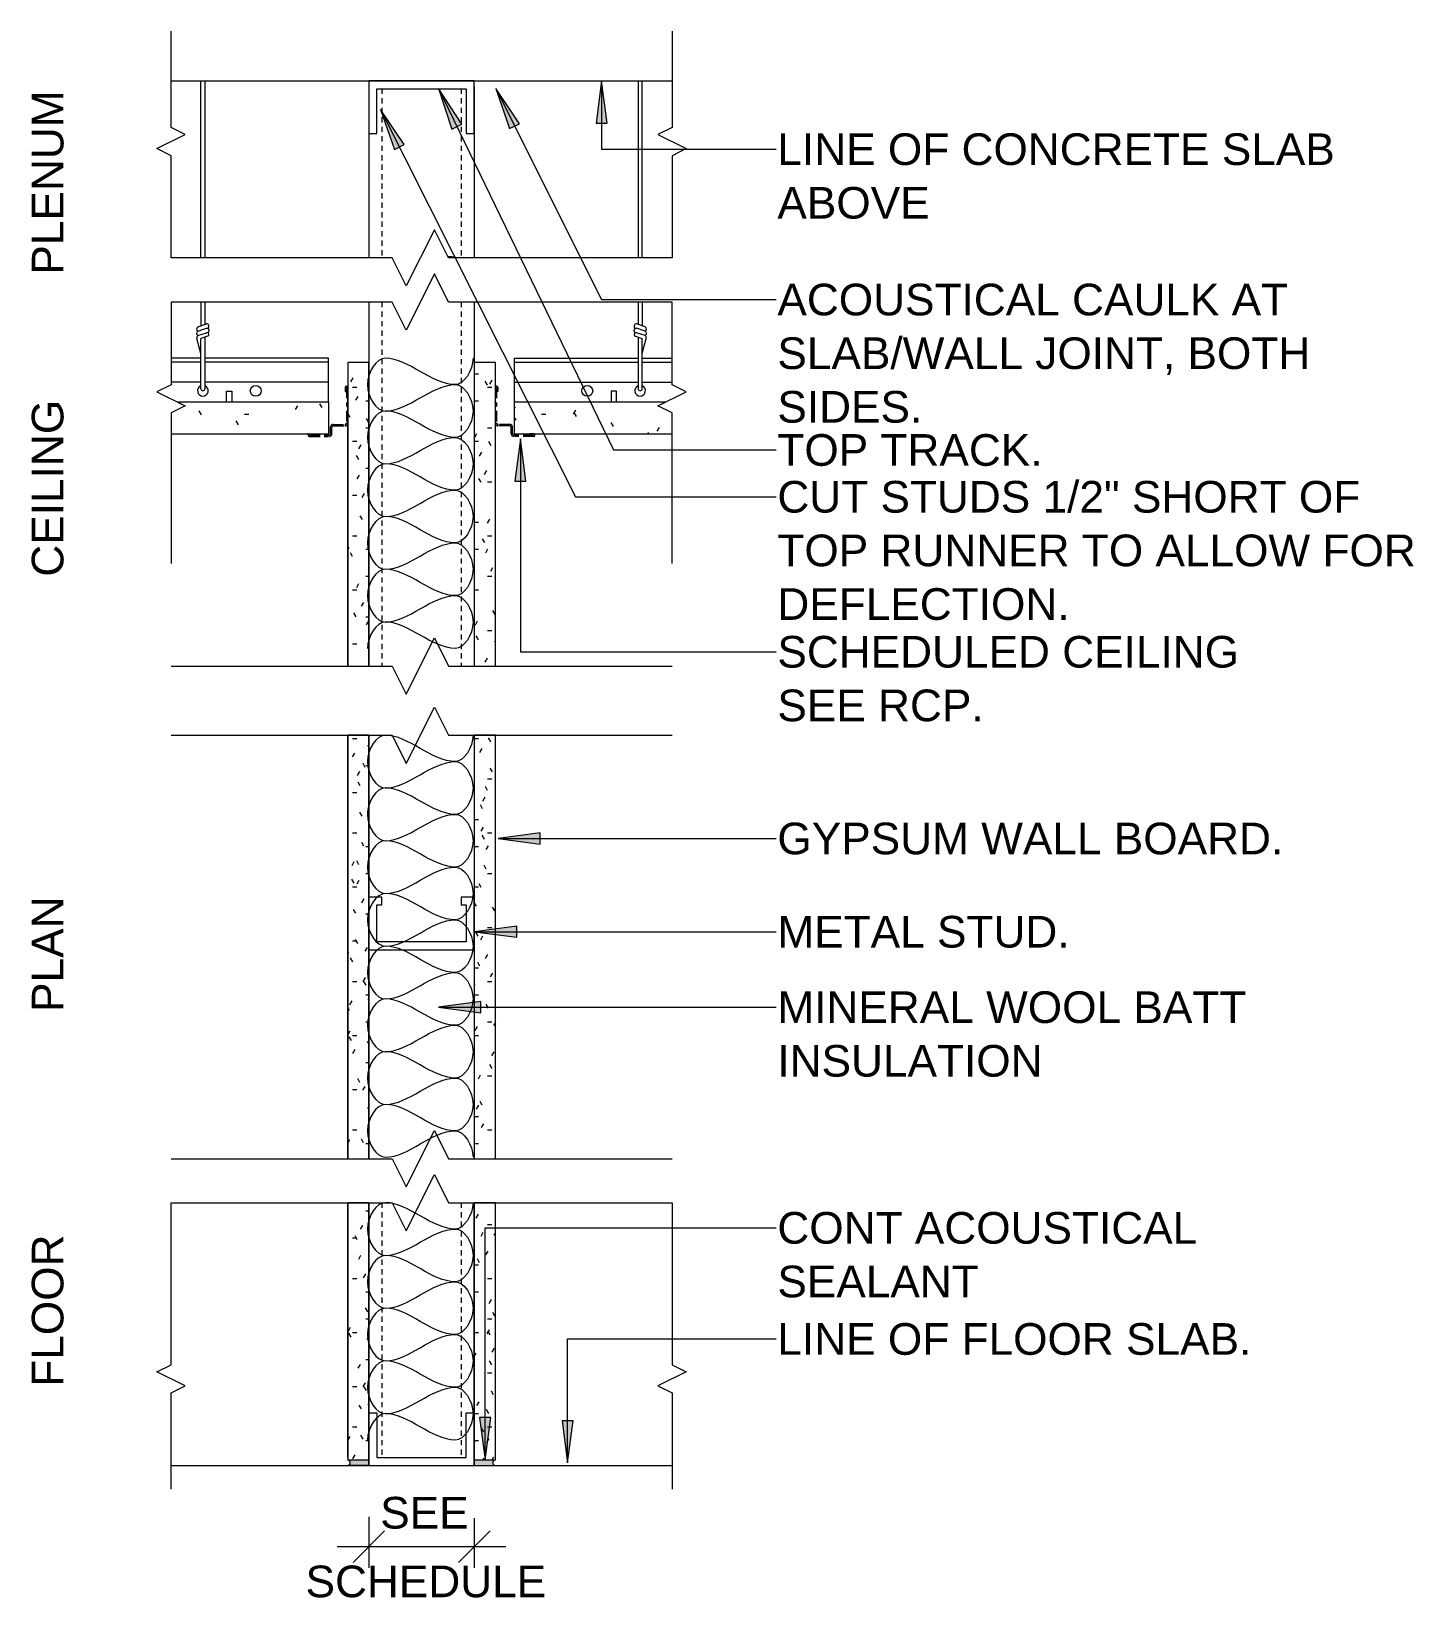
# Model space of a CAD drawing. Header units: inches. Extents: x 21 to 163, y 122 to 301.
# Drawn here: x 124.23 to 157, y 263.8 to 300.92 of the extents above; entities that cross this region are included whole.
import ezdxf

# ---------------------------------------------------------------- set-up
doc = ezdxf.new("R2010")
doc.units = ezdxf.units.IN
doc.header["$MEASUREMENT"] = 0
doc.linetypes.add('Center 1_4_', pattern=[0.53125, 0.25, -0.09375, 0.09375, -0.09375])
doc.linetypes.add('Hidden 1_8_', pattern=[0.1875, 0.125, -0.0625])
for name, color, linetype, lineweight in [('A-DETL', 90, 'Continuous', 9), ('A-DETL-GENF', 92, 'Continuous', 9), ('A-DETL-HDLN', 90, 'Hidden 1_8_', 9), ('A-DETL-THIN', 151, 'Continuous', 9), ('G-ANNO-TEXT', 231, 'Continuous', 9)]:
    doc.layers.add(name, color=color, linetype=linetype, lineweight=lineweight)
doc.styles.add('Swis721 Lt BT', font='swissl.ttf', dxfattribs={"height": 0.75})
pattern_1 = [(0, (0, 0), (1.28, 0.32), [0.106, -0.854, 0.106, -0.854, -5.12]), (0, (0, 0), (1.28, 0.32), [-1.92, 0.106, -1.814, 0.106, -0.854, -2.24]), (0, (0, 0), (1.28, 0.32), [-4.8, 0.106, -0.534, 0.106, -1.494]), (120, (0.48, 0.16), (-0.91712813, 0.94851252), [0.106, -0.854, 0.106, -0.854, -5.12]), (120, (0.48, 0.16), (-0.91712813, 0.94851252), [-1.92, 0.106, -1.814, 0.106, -0.854, -2.24]), (120, (0.48, 0.16), (-0.91712813, 0.94851252), [-4.8, 0.106, -0.534, 0.106, -1.494]), (240, (0.64, 0.8), (-0.36287187, -1.26851252), [0.106, -0.854, 0.106, -0.854, -5.12]), (240, (0.64, 0.8), (-0.36287187, -1.26851252), [-1.92, 0.106, -1.814, 0.106, -0.854, -2.24]), (240, (0.64, 0.8), (-0.36287187, -1.26851252), [-4.8, 0.106, -0.534, 0.106, -1.494])]
pattern_2 = [(0, (0, 0), (2.56, 0.64), [0.106, -1.814, 0.106, -1.814, -10.24]), (0, (0, 0), (2.56, 0.64), [-3.84, 0.106, -3.734, 0.106, -1.814, -4.48]), (0, (0, 0), (2.56, 0.64), [-9.6, 0.106, -1.174, 0.106, -3.094]), (120, (0.96, 0.32), (-1.8342563, 1.897025), [0.106, -1.814, 0.106, -1.814, -10.24]), (120, (0.96, 0.32), (-1.8342563, 1.897025), [-3.84, 0.106, -3.734, 0.106, -1.814, -4.48]), (120, (0.96, 0.32), (-1.8342563, 1.897025), [-9.6, 0.106, -1.174, 0.106, -3.094]), (240, (1.28, 1.6), (-0.7257437, -2.537025), [0.106, -1.814, 0.106, -1.814, -10.24]), (240, (1.28, 1.6), (-0.7257437, -2.537025), [-3.84, 0.106, -3.734, 0.106, -1.814, -4.48]), (240, (1.28, 1.6), (-0.7257437, -2.537025), [-9.6, 0.106, -1.174, 0.106, -3.094])]

msp = doc.modelspace()

# ---------------------------------------------------------------- hatches: boundary and pattern name
at = {"layer": 'A-DETL-GENF'}
h = msp.add_hatch(dxfattribs=at)
h.set_pattern_fill('FP_1', style=0, pattern_type=2)
h.set_pattern_definition(pattern_1)
h.paths.add_polyline_path([(134.73, 285.875), (135.23, 285.875), (135.23, 293.067), (134.73, 293.067)], flags=0)
h.paths.add_polyline_path([(132.23, 285.875), (132.23, 293.067), (131.73, 293.067), (131.73, 285.875)], flags=0)
h = msp.add_hatch(dxfattribs=at)
h.set_pattern_fill('FP_2', style=0, pattern_type=2)
h.set_pattern_definition(pattern_2)
h.paths.add_polyline_path([(127.875, 291.379), (131.281, 291.379), (131.281, 292.129), (127.698, 292.129), (127.875, 292.041), (127.542, 291.874), (127.542, 291.379)], flags=0)
h = msp.add_hatch(dxfattribs=at)
h.set_pattern_fill('FP_2', style=0, pattern_type=2)
h.set_pattern_definition(pattern_2)
h.paths.add_polyline_path([(139.418, 291.379), (139.418, 291.874), (139.085, 292.041), (139.261, 292.129), (135.679, 292.129), (135.679, 291.379)], flags=0)
h = msp.add_hatch(dxfattribs=at)
h.set_pattern_fill('FP_1', style=0, pattern_type=2)
h.set_pattern_definition(pattern_1)
h.paths.add_polyline_path([(132.23, 274.198), (132.23, 284.235), (131.73, 284.235), (131.73, 274.198)], flags=0)
h = msp.add_hatch(dxfattribs=at)
h.set_pattern_fill('FP_1', style=0, pattern_type=2)
h.set_pattern_definition(pattern_1)
h.paths.add_polyline_path([(135.23, 274.198), (135.23, 284.235), (134.73, 284.235), (134.73, 274.198)], flags=0)
h = msp.add_hatch(dxfattribs=at)
h.set_pattern_fill('FP_1', style=0, pattern_type=2)
h.set_pattern_definition(pattern_1)
h.paths.add_polyline_path([(131.774, 267.052), (132.23, 267.052), (132.23, 273.157), (131.73, 273.157), (131.73, 267.052), (131.761, 267.052)], flags=0)
h = msp.add_hatch(dxfattribs=at)
h.set_pattern_fill('FP_1', style=0, pattern_type=2)
h.set_pattern_definition(pattern_1)
h.paths.add_polyline_path([(135.23, 267.056), (135.23, 273.157), (134.73, 273.157), (134.73, 267.056), (135.214, 267.056)], flags=0)
for points in [[(132.23, 266.928), (132.23, 267.052), (131.746, 267.05), (131.761, 267.044), (131.774, 267.034), (131.784, 267.021), (131.79, 267.006), (131.792, 266.99), (131.79, 266.974), (131.784, 266.959), (131.774, 266.946), (131.761, 266.936), (131.746, 266.93), (131.73, 266.928)], [(135.199, 266.932), (135.214, 266.934), (135.199, 266.94), (135.186, 266.95), (135.176, 266.963), (135.17, 266.978), (135.168, 266.994), (135.17, 267.01), (135.176, 267.025), (135.186, 267.038), (135.199, 267.047), (135.214, 267.054), (135.23, 267.056), (134.73, 267.056), (134.73, 266.932), (135.186, 266.932)]]:
    msp.add_hatch(color=7, dxfattribs=at).paths.add_polyline_path(points, flags=0)
at = {"layer": 'G-ANNO-TEXT'}
for points in [[(137.749, 299.74), (137.617, 298.74), (137.88, 298.74)], [(133.884, 299.559), (134.202, 298.602), (134.439, 298.717)], [(135.238, 299.563), (135.569, 298.61), (135.804, 298.728)], [(132.504, 299.067), (132.837, 298.115), (133.072, 298.233)], [(135.824, 291.258), (135.692, 290.258), (135.956, 290.258)], [(135.294, 281.788), (136.294, 281.656), (136.294, 281.919)], [(134.738, 279.578), (135.738, 279.446), (135.738, 279.709)], [(133.884, 277.79), (134.884, 277.659), (134.884, 277.922)], [(134.988, 267.064), (135.12, 268.064), (134.856, 268.064)], [(136.943, 266.989), (137.075, 267.989), (136.811, 267.989)]]:
    msp.add_hatch(color=7, dxfattribs=at).paths.add_polyline_path(points, flags=0)

# ---------------------------------------------------------------- linework, layer by layer
at = {"layer": 'A-DETL'}
for p, q in [((127.542, 298.636), (127.542, 300.917)), ((139.418, 300.917), (139.418, 298.636)), ((127.542, 299.744), (139.418, 299.744)), ((128.249, 295.55), (128.249, 299.744)), ((128.344, 299.744), (128.344, 295.55)), ((134.73, 299.744), (132.23, 299.744)), ((132.23, 299.744), (132.23, 298.494)), ((132.23, 299.62), (132.23, 295.55)), ((134.73, 298.494), (134.73, 299.744)), ((134.73, 299.62), (134.73, 295.55)), ((138.616, 299.744), (138.616, 295.55)), ((138.711, 295.55), (138.711, 299.744)), ((132.417, 298.494), (132.417, 299.557)), ((132.417, 299.557), (134.542, 299.557)), ((134.542, 299.557), (134.542, 298.494)), ((127.209, 298.136), (127.875, 298.469)), ((127.875, 298.469), (127.542, 298.636)), ((132.23, 298.494), (132.417, 298.494)), ((134.542, 298.494), (134.73, 298.494)), ((139.418, 298.636), (139.085, 298.469)), ((139.085, 298.469), (139.751, 298.136)), ((127.542, 297.969), (127.209, 298.136)), ((139.751, 298.136), (139.418, 297.969)), ((127.542, 295.55), (127.542, 297.969)), ((139.418, 297.969), (139.418, 295.55)), ((133.785, 296.216), (133.118, 294.883)), ((134.118, 295.55), (133.785, 296.216)), ((132.785, 295.55), (127.542, 295.55)), ((133.118, 294.883), (132.785, 295.55)), ((139.418, 295.55), (134.118, 295.55)), ((133.785, 295.168), (133.118, 293.834)), ((134.118, 294.501), (133.785, 295.168)), ((130.118, 294.501), (127.542, 294.501)), ((127.542, 294.501), (127.542, 292.541)), ((128.249, 294.501), (128.249, 293.938)), ((128.344, 294.501), (128.344, 293.97)), ((132.785, 294.501), (130.118, 294.501)), ((132.23, 294.501), (132.23, 285.875)), ((133.118, 293.834), (132.785, 294.501)), ((139.418, 294.501), (134.118, 294.501)), ((134.73, 294.501), (134.73, 285.875)), ((138.616, 294.501), (138.616, 293.97)), ((138.711, 294.501), (138.711, 293.938)), ((139.418, 292.541), (139.418, 294.501)), ((128.249, 293.282), (128.153, 293.64)), ((128.177, 293.807), (128.383, 293.878)), ((128.18, 293.914), (128.382, 293.983)), ((128.181, 293.709), (128.382, 293.775)), ((128.428, 293.7), (128.249, 293.634)), ((128.249, 292.446), (128.249, 293.634)), ((128.344, 293.669), (128.344, 292.446)), ((138.532, 293.7), (138.711, 293.634)), ((138.783, 293.807), (138.577, 293.878)), ((138.78, 293.914), (138.578, 293.983)), ((138.779, 293.709), (138.578, 293.775)), ((138.616, 293.669), (138.616, 292.446)), ((138.711, 293.282), (138.807, 293.64)), ((138.711, 292.446), (138.711, 293.634)), ((127.542, 292.541), (127.209, 292.374)), ((139.751, 292.374), (139.418, 292.541)), ((127.209, 292.374), (127.875, 292.041)), ((128.857, 292.129), (128.857, 292.387)), ((128.857, 292.387), (128.983, 292.387)), ((128.983, 292.387), (128.983, 292.129)), ((131.73, 285.875), (131.73, 292.3)), ((135.23, 285.875), (135.23, 292.3)), ((138.103, 292.387), (137.977, 292.387)), ((137.977, 292.387), (137.977, 292.129)), ((138.103, 292.129), (138.103, 292.387)), ((139.085, 292.041), (139.751, 292.374)), ((127.875, 292.041), (127.542, 291.874)), ((127.542, 291.874), (127.542, 288.308)), ((139.418, 291.874), (139.085, 292.041)), ((139.418, 288.308), (139.418, 291.874)), ((133.118, 285.208), (133.785, 286.542)), ((133.785, 286.542), (134.118, 285.875)), ((127.542, 285.875), (132.785, 285.875)), ((132.785, 285.875), (133.118, 285.208)), ((134.118, 285.875), (139.418, 285.875)), ((133.118, 283.568), (133.785, 284.901)), ((133.785, 284.901), (134.118, 284.235)), ((127.542, 284.235), (132.785, 284.235)), ((131.73, 274.198), (131.73, 284.235)), ((132.23, 284.235), (132.23, 274.198)), ((132.785, 284.235), (133.118, 283.568)), ((134.118, 284.235), (139.418, 284.235)), ((134.73, 284.235), (134.73, 274.198)), ((135.23, 274.198), (135.23, 284.235)), ((132.542, 280.399), (132.23, 280.399)), ((132.23, 280.399), (132.23, 279.149)), ((132.542, 280.212), (132.542, 280.399)), ((134.73, 280.399), (134.417, 280.399)), ((134.417, 280.399), (134.417, 280.212)), ((134.73, 279.149), (134.73, 280.399)), ((132.417, 279.337), (132.417, 280.212)), ((132.417, 280.212), (132.542, 280.212)), ((134.417, 280.212), (134.542, 280.212)), ((134.542, 280.212), (134.542, 279.337)), ((134.542, 279.337), (132.417, 279.337)), ((132.23, 279.149), (134.73, 279.149)), ((133.118, 273.532), (133.785, 274.865)), ((133.785, 274.865), (134.118, 274.198)), ((127.542, 274.198), (132.785, 274.198)), ((132.785, 274.198), (133.118, 273.532)), ((134.118, 274.198), (139.418, 274.198)), ((133.118, 272.49), (133.785, 273.823)), ((133.785, 273.823), (134.118, 273.157)), ((127.542, 269.315), (127.542, 273.157)), ((127.542, 273.157), (132.785, 273.157)), ((131.73, 267.116), (131.73, 273.157)), ((132.23, 273.157), (132.23, 266.928)), ((132.785, 273.157), (133.118, 272.49)), ((134.118, 273.157), (139.418, 273.157)), ((134.73, 266.928), (134.73, 273.157)), ((135.23, 267.116), (135.23, 273.157)), ((139.418, 273.157), (139.418, 269.315)), ((127.209, 269.148), (127.542, 269.315)), ((127.875, 268.815), (127.209, 269.148)), ((139.751, 269.148), (139.085, 268.815)), ((139.418, 269.315), (139.751, 269.148)), ((127.542, 268.648), (127.875, 268.815)), ((139.085, 268.815), (139.418, 268.648)), ((127.542, 266.367), (127.542, 268.648)), ((139.418, 268.648), (139.418, 266.367)), ((132.23, 266.928), (132.23, 268.178)), ((132.23, 268.178), (132.417, 268.178)), ((132.417, 268.178), (132.417, 267.116)), ((134.542, 267.116), (134.542, 268.178)), ((134.542, 268.178), (134.73, 268.178)), ((134.73, 268.178), (134.73, 266.928)), ((127.542, 266.928), (139.418, 266.928)), ((132.23, 267.052), (131.73, 267.052)), ((131.73, 266.928), (132.23, 266.928)), ((132.23, 266.928), (131.73, 266.928)), ((132.23, 266.928), (132.23, 267.052)), ((132.23, 266.928), (134.73, 266.928)), ((132.417, 267.116), (134.542, 267.116)), ((134.73, 267.056), (134.73, 266.932)), ((135.23, 267.056), (134.73, 267.056)), ((134.73, 266.932), (135.23, 266.932)), ((134.73, 266.928), (135.23, 266.928)), ((132.231, 265.715), (132.231, 264.505)), ((134.73, 265.678), (134.73, 264.505)), ((131.856, 264.63), (132.606, 265.38)), ((135.105, 265.38), (134.355, 264.63)), ((131.481, 265.005), (132.231, 265.005)), ((132.231, 265.005), (134.73, 265.005)), ((134.73, 265.005), (135.48, 265.005))]:
    msp.add_line(p, q, dxfattribs=at)
at = {"layer": 'A-DETL', "linetype": 'Center 1_4_'}
for p, q in [((131.667, 292.473), (131.667, 292.379)), ((131.667, 292.379), (131.699, 292.379)), ((131.699, 292.473), (131.699, 291.638)), ((131.73, 291.625), (131.73, 292.473)), ((135.23, 291.625), (135.23, 292.473)), ((135.261, 292.473), (135.261, 291.638)), ((135.292, 292.379), (135.261, 292.379)), ((135.292, 292.473), (135.292, 292.379)), ((131.324, 291.388), (131.324, 291.54)), ((131.355, 291.375), (131.355, 291.527)), ((131.382, 291.598), (131.659, 291.598)), ((131.395, 291.567), (131.672, 291.567)), ((135.565, 291.567), (135.288, 291.567)), ((135.578, 291.598), (135.301, 291.598)), ((135.605, 291.375), (135.605, 291.527)), ((135.636, 291.388), (135.636, 291.54)), ((130.824, 291.379), (130.917, 291.379)), ((130.824, 291.348), (131.284, 291.348)), ((130.824, 291.317), (131.297, 291.317)), ((130.917, 291.379), (130.917, 291.348)), ((136.136, 291.317), (135.663, 291.317)), ((136.136, 291.348), (135.676, 291.348)), ((136.136, 291.379), (136.042, 291.379)), ((136.042, 291.379), (136.042, 291.348))]:
    msp.add_line(p, q, dxfattribs=at)
at = {"layer": 'A-DETL'}
for centre in [(129.55, 292.396), (137.41, 292.396)]:
    msp.add_circle(centre, 0.129, dxfattribs=at)
for centre, radius, start, end in [((134.105, 294.952), 0.625, 73.065, 90.0559), ((128.213, 293.859), 0.0636, 121.0269, 234.9731), ((128.208, 293.757), 0.0595, 122.1007, 237.8993), ((128.213, 293.656), 0.062, 121, 195), ((128.387, 293.928), 0.0554, 290.0362, 95.9638), ((128.396, 293.731), 0.0454, 316, 108), ((128.39, 293.823), 0.0553, 295.0567, 96.9433), ((138.57, 293.823), 0.0553, 83.0567, 244.9433), ((138.572, 293.928), 0.0554, 84.0362, 249.9638), ((138.564, 293.731), 0.0454, 72, 224), ((138.747, 293.656), 0.062, 345, 59), ((138.747, 293.859), 0.0636, 305.0269, 58.9731), ((138.752, 293.757), 0.0595, 302.1007, 57.8993), ((128.296, 292.398), 0.125, 112.2844, 67.7156), ((138.663, 292.398), 0.125, 112.2844, 67.7156), ((128.296, 292.446), 0.0474, 180, 0), ((138.663, 292.446), 0.0474, 180, 0), ((131.73, 266.99), 0.0621, 270, 90), ((132.855, 267.001), 0.625, 180, 186.7153), ((135.23, 266.994), 0.0621, 90, 270)]:
    msp.add_arc(centre, radius, start, end, dxfattribs=at)
at = {"layer": 'A-DETL', "linetype": 'Center 1_4_'}
for centre, radius, start, end in [((131.699, 292.473), 0.0312, 0, 180), ((135.261, 292.473), 0.0312, 0, 180), ((131.382, 291.54), 0.058, 90, 180), ((131.395, 291.527), 0.04, 90, 180), ((131.659, 291.638), 0.04, 270, 0), ((131.672, 291.625), 0.058, 270, 0), ((135.288, 291.625), 0.058, 180, 270), ((135.301, 291.638), 0.04, 180, 270), ((135.565, 291.527), 0.04, 0, 90), ((135.578, 291.54), 0.058, 0, 90), ((130.824, 291.348), 0.0312, 90, 270), ((131.284, 291.388), 0.04, 270, 0), ((131.297, 291.375), 0.058, 270, 0), ((135.663, 291.375), 0.058, 180, 270), ((135.676, 291.388), 0.04, 180, 270), ((136.136, 291.348), 0.0312, 270, 90)]:
    msp.add_arc(centre, radius, start, end, dxfattribs=at)
at = {"layer": 'A-DETL'}
for points in [[(132.618, 293.168), (132.421, 293.168), (131.981, 292.543), (132.421, 291.918), (132.618, 291.918)], [(134.285, 292.543), (133.712, 292.543), (133.191, 293.168), (132.618, 293.168)], [(134.701, 293.168), (134.701, 292.873), (134.481, 292.543), (134.285, 292.543)], [(132.618, 291.918), (133.191, 291.918), (133.712, 292.543), (134.285, 292.543)], [(134.285, 292.543), (134.481, 292.543), (134.921, 291.918), (134.481, 291.293), (134.285, 291.293)], [(132.618, 291.918), (132.421, 291.918), (131.981, 291.293), (132.421, 290.668), (132.618, 290.668)], [(134.285, 291.293), (133.712, 291.293), (133.191, 291.918), (132.618, 291.918)], [(132.618, 290.668), (133.191, 290.668), (133.712, 291.293), (134.285, 291.293)], [(134.285, 291.293), (134.481, 291.293), (134.921, 290.668), (134.481, 290.043), (134.285, 290.043)], [(132.618, 290.668), (132.421, 290.668), (131.981, 290.043), (132.421, 289.418), (132.618, 289.418)], [(134.285, 290.043), (133.712, 290.043), (133.191, 290.668), (132.618, 290.668)], [(132.618, 289.418), (133.191, 289.418), (133.712, 290.043), (134.285, 290.043)], [(134.285, 290.043), (134.481, 290.043), (134.921, 289.418), (134.481, 288.793), (134.285, 288.793)], [(132.618, 289.418), (132.421, 289.418), (131.981, 288.793), (132.421, 288.168), (132.618, 288.168)], [(134.285, 288.793), (133.712, 288.793), (133.191, 289.418), (132.618, 289.418)], [(132.618, 288.168), (133.191, 288.168), (133.712, 288.793), (134.285, 288.793)], [(134.285, 288.793), (134.481, 288.793), (134.921, 288.168), (134.481, 287.543), (134.285, 287.543)], [(132.618, 288.168), (132.421, 288.168), (131.981, 287.543), (132.421, 286.918), (132.618, 286.918)], [(134.285, 287.543), (133.712, 287.543), (133.191, 288.168), (132.618, 288.168)], [(132.618, 286.918), (133.191, 286.918), (133.712, 287.543), (134.285, 287.543)], [(134.285, 287.543), (134.481, 287.543), (134.921, 286.918), (134.481, 286.293), (134.285, 286.293)], [(132.618, 286.918), (132.421, 286.918), (132.201, 286.587), (132.201, 286.293)], [(134.285, 286.293), (133.712, 286.293), (133.191, 286.918), (132.618, 286.918)], [(132.618, 284.235), (132.421, 284.235), (131.981, 283.61), (132.421, 282.985), (132.618, 282.985)], [(134.285, 283.61), (133.712, 283.61), (133.191, 284.235), (132.618, 284.235)], [(134.701, 284.235), (134.701, 283.94), (134.481, 283.61), (134.285, 283.61)], [(132.618, 282.985), (133.191, 282.985), (133.712, 283.61), (134.285, 283.61)], [(134.285, 283.61), (134.481, 283.61), (134.921, 282.985), (134.481, 282.36), (134.285, 282.36)], [(132.618, 282.985), (132.421, 282.985), (131.981, 282.36), (132.421, 281.735), (132.618, 281.735)], [(134.285, 282.36), (133.712, 282.36), (133.191, 282.985), (132.618, 282.985)], [(132.618, 281.735), (133.191, 281.735), (133.712, 282.36), (134.285, 282.36)], [(134.285, 282.36), (134.481, 282.36), (134.921, 281.735), (134.481, 281.11), (134.285, 281.11)], [(132.618, 281.735), (132.421, 281.735), (131.981, 281.11), (132.421, 280.485), (132.618, 280.485)], [(134.285, 281.11), (133.712, 281.11), (133.191, 281.735), (132.618, 281.735)], [(132.618, 280.485), (133.191, 280.485), (133.712, 281.11), (134.285, 281.11)], [(134.285, 281.11), (134.481, 281.11), (134.921, 280.485), (134.481, 279.86), (134.285, 279.86)], [(132.618, 280.485), (132.421, 280.485), (131.981, 279.86), (132.421, 279.235), (132.618, 279.235)], [(134.285, 279.86), (133.712, 279.86), (133.191, 280.485), (132.618, 280.485)], [(132.618, 279.235), (133.191, 279.235), (133.712, 279.86), (134.285, 279.86)], [(134.285, 279.86), (134.481, 279.86), (134.921, 279.235), (134.481, 278.61), (134.285, 278.61)], [(132.618, 279.235), (132.421, 279.235), (131.981, 278.61), (132.421, 277.985), (132.618, 277.985)], [(134.285, 278.61), (133.712, 278.61), (133.191, 279.235), (132.618, 279.235)], [(132.618, 277.985), (133.191, 277.985), (133.712, 278.61), (134.285, 278.61)], [(134.285, 278.61), (134.481, 278.61), (134.921, 277.985), (134.481, 277.36), (134.285, 277.36)], [(132.618, 277.985), (132.421, 277.985), (131.981, 277.36), (132.421, 276.735), (132.618, 276.735)], [(134.285, 277.36), (133.712, 277.36), (133.191, 277.985), (132.618, 277.985)], [(132.618, 276.735), (133.191, 276.735), (133.712, 277.36), (134.285, 277.36)], [(134.285, 277.36), (134.481, 277.36), (134.921, 276.735), (134.481, 276.11), (134.285, 276.11)], [(132.618, 276.735), (132.421, 276.735), (131.981, 276.11), (132.421, 275.485), (132.618, 275.485)], [(134.285, 276.11), (133.712, 276.11), (133.191, 276.735), (132.618, 276.735)], [(132.618, 275.485), (133.191, 275.485), (133.712, 276.11), (134.285, 276.11)], [(134.285, 276.11), (134.481, 276.11), (134.921, 275.485), (134.481, 274.86), (134.285, 274.86)], [(132.618, 275.485), (132.421, 275.485), (131.981, 274.86), (132.421, 274.235), (132.618, 274.235)], [(134.285, 274.86), (133.712, 274.86), (133.191, 275.485), (132.618, 275.485)], [(132.618, 274.235), (133.191, 274.235), (133.712, 274.86), (134.285, 274.86)], [(134.285, 274.86), (134.481, 274.86), (134.701, 274.529), (134.701, 274.235)], [(132.618, 273.157), (132.421, 273.157), (131.981, 272.532), (132.421, 271.907), (132.618, 271.907)], [(134.285, 272.532), (133.712, 272.532), (133.191, 273.157), (132.618, 273.157)], [(134.701, 273.157), (134.701, 272.862), (134.481, 272.532), (134.285, 272.532)], [(132.618, 271.907), (133.191, 271.907), (133.712, 272.532), (134.285, 272.532)], [(134.285, 272.532), (134.481, 272.532), (134.921, 271.907), (134.481, 271.282), (134.285, 271.282)], [(132.618, 271.907), (132.421, 271.907), (131.981, 271.282), (132.421, 270.657), (132.618, 270.657)], [(134.285, 271.282), (133.712, 271.282), (133.191, 271.907), (132.618, 271.907)], [(132.618, 270.657), (133.191, 270.657), (133.712, 271.282), (134.285, 271.282)], [(134.285, 271.282), (134.481, 271.282), (134.921, 270.657), (134.481, 270.032), (134.285, 270.032)], [(132.618, 270.657), (132.421, 270.657), (131.981, 270.032), (132.421, 269.407), (132.618, 269.407)], [(134.285, 270.032), (133.712, 270.032), (133.191, 270.657), (132.618, 270.657)], [(132.618, 269.407), (133.191, 269.407), (133.712, 270.032), (134.285, 270.032)], [(134.285, 270.032), (134.481, 270.032), (134.921, 269.407), (134.481, 268.782), (134.285, 268.782)], [(132.618, 269.407), (132.421, 269.407), (131.981, 268.782), (132.421, 268.157), (132.618, 268.157)], [(134.285, 268.782), (133.712, 268.782), (133.191, 269.407), (132.618, 269.407)], [(132.618, 268.157), (133.191, 268.157), (133.712, 268.782), (134.285, 268.782)], [(134.285, 268.782), (134.481, 268.782), (134.921, 268.157), (134.481, 267.532), (134.285, 267.532)], [(132.618, 268.157), (132.421, 268.157), (132.201, 267.826), (132.201, 267.532)], [(134.285, 267.532), (133.712, 267.532), (133.191, 268.157), (132.618, 268.157)]]:
    msp.add_open_spline(points, degree=3, dxfattribs=at)
at = {"layer": 'A-DETL-HDLN'}
for p, q in [((132.542, 299.557), (132.542, 295.55)), ((134.417, 299.557), (134.417, 295.55)), ((132.542, 294.501), (132.542, 285.875)), ((134.417, 294.501), (134.417, 285.875)), ((132.542, 273.157), (132.542, 267.116)), ((134.417, 273.157), (134.417, 267.116))]:
    msp.add_line(p, q, dxfattribs=at)
at = {"layer": 'A-DETL-THIN'}
for p, q in [((128.249, 293.174), (127.542, 293.174)), ((128.249, 293.073), (127.542, 293.073)), ((131.278, 293.174), (128.344, 293.174)), ((131.278, 293.073), (128.344, 293.073)), ((131.278, 292.129), (131.278, 293.174)), ((132.23, 293.067), (131.73, 293.067)), ((131.73, 293.067), (131.73, 285.875)), ((132.23, 285.875), (132.23, 293.067)), ((134.73, 293.067), (134.73, 285.875)), ((135.23, 293.067), (134.73, 293.067)), ((135.23, 285.875), (135.23, 293.067)), ((135.682, 293.174), (138.616, 293.174)), ((135.682, 292.129), (135.682, 293.174)), ((135.682, 293.073), (138.616, 293.073)), ((138.711, 293.174), (139.418, 293.174)), ((138.711, 293.073), (139.418, 293.073)), ((128.249, 292.601), (127.542, 292.601)), ((131.278, 292.601), (128.344, 292.601)), ((135.682, 292.601), (138.616, 292.601)), ((138.711, 292.601), (139.418, 292.601)), ((127.875, 292.041), (127.542, 291.874)), ((127.542, 291.874), (127.542, 291.379)), ((131.281, 292.129), (127.698, 292.129)), ((127.698, 292.129), (127.875, 292.041)), ((131.281, 291.379), (131.281, 292.129)), ((135.679, 292.129), (135.679, 291.379)), ((139.261, 292.129), (135.679, 292.129)), ((139.085, 292.041), (139.261, 292.129)), ((139.418, 291.874), (139.085, 292.041)), ((139.418, 291.379), (139.418, 291.874)), ((127.542, 291.379), (131.281, 291.379)), ((135.679, 291.379), (139.418, 291.379)), ((131.73, 285.875), (132.23, 285.875)), ((134.73, 285.875), (135.23, 285.875)), ((131.73, 284.235), (131.73, 274.198)), ((132.23, 284.235), (131.73, 284.235)), ((132.23, 274.198), (132.23, 284.235)), ((134.73, 284.235), (134.73, 274.198)), ((135.23, 284.235), (134.73, 284.235)), ((135.23, 274.198), (135.23, 284.235)), ((131.73, 274.198), (132.23, 274.198)), ((134.73, 274.198), (135.23, 274.198)), ((131.73, 273.157), (131.73, 267.052)), ((132.23, 273.157), (131.73, 273.157)), ((132.23, 267.052), (132.23, 273.157)), ((134.73, 273.157), (134.73, 267.056)), ((135.23, 273.157), (134.73, 273.157)), ((135.23, 267.056), (135.23, 273.157))]:
    msp.add_line(p, q, dxfattribs=at)
at = {"layer": 'G-ANNO-TEXT', "color": 7}
for p, q in [((137.749, 299.74), (137.617, 298.74)), ((137.88, 298.74), (137.749, 299.74)), ((137.749, 299.74), (137.749, 298.124)), ((133.884, 299.559), (134.202, 298.602)), ((134.439, 298.717), (133.884, 299.559)), ((133.884, 299.559), (138.031, 290.995)), ((135.238, 299.563), (135.569, 298.61)), ((135.804, 298.728), (135.238, 299.563)), ((135.238, 299.563), (137.749, 294.56)), ((132.504, 299.067), (132.837, 298.115)), ((133.072, 298.233), (132.504, 299.067)), ((132.504, 299.067), (137.13, 289.886)), ((134.202, 298.602), (134.439, 298.717)), ((135.569, 298.61), (135.804, 298.728)), ((137.617, 298.74), (137.88, 298.74)), ((132.837, 298.115), (133.072, 298.233)), ((137.749, 298.124), (141.884, 298.124)), ((137.749, 294.56), (141.884, 294.56)), ((135.824, 291.258), (135.692, 290.258)), ((135.956, 290.258), (135.824, 291.258)), ((135.824, 291.258), (135.824, 286.213)), ((138.031, 290.995), (141.884, 290.995)), ((135.692, 290.258), (135.956, 290.258)), ((137.13, 289.886), (141.884, 289.886)), ((135.824, 286.213), (141.884, 286.213)), ((136.294, 281.919), (135.294, 281.788)), ((135.294, 281.788), (136.294, 281.656)), ((135.294, 281.788), (141.884, 281.788)), ((136.294, 281.656), (136.294, 281.919)), ((135.738, 279.709), (134.738, 279.578)), ((134.738, 279.578), (135.738, 279.446)), ((134.738, 279.578), (141.884, 279.578)), ((135.738, 279.446), (135.738, 279.709)), ((134.884, 277.922), (133.884, 277.79)), ((133.884, 277.79), (134.884, 277.659)), ((133.884, 277.79), (141.884, 277.79)), ((134.884, 277.659), (134.884, 277.922)), ((134.988, 272.56), (141.884, 272.56)), ((134.988, 267.064), (134.988, 272.56)), ((136.943, 269.927), (141.884, 269.927)), ((136.943, 266.989), (136.943, 269.927)), ((135.12, 268.064), (134.856, 268.064)), ((134.856, 268.064), (134.988, 267.064)), ((134.988, 267.064), (135.12, 268.064)), ((137.075, 267.989), (136.811, 267.989)), ((136.811, 267.989), (136.943, 266.989)), ((136.943, 266.989), (137.075, 267.989))]:
    msp.add_line(p, q, dxfattribs=at)

# ---------------------------------------------------------------- texts
at = {"layer": 'G-ANNO-TEXT', "color": 7, "char_height": 0.75, "attachment_point": 1, "rotation": 90, "style": 'Swis721 Lt BT'}
for s, insert, width in [('PLENUM', (124.241, 295.151), 5.12575), ('CEILING', (124.241, 287.992), 4.82275), ('PLAN', (124.241, 277.677), 3.15625), ('FLOOR', (124.241, 268.794), 4.21675)]:
    msp.add_mtext(s, dxfattribs=dict(at, insert=insert, width=width))
at = {"layer": 'G-ANNO-TEXT', "color": 7, "char_height": 0.75, "attachment_point": 1, "style": 'Swis721 Lt BT'}
for s, insert, width in [('LINE OF CONCRETE SLAB ', (141.916, 298.499), 15.62975), ('ABOVE', (141.916, 297.228), 4.11575), ('ACOUSTICAL CAULK AT', (141.916, 294.935), 13.938), ('SLAB/WALL JOINT, BOTH', (141.916, 293.664), 14.6955), ('SIDES.', (141.916, 292.393), 3.91375), ('TOP TRACK.', (141.916, 291.37), 7.171), ('CUT STUDS 1/2" SHORT OF ', (141.916, 290.261), 16.3115), ('TOP RUNNER TO ALLOW FOR ', (141.916, 288.99), 17.85175), ('DEFLECTION.', (141.916, 287.719), 8.00425), ('SCHEDULED CEILING', (141.916, 286.588), 12.726), ('SEE RCP.', (141.916, 285.317), 5.555), ('GYPSUM WALL BOARD.', (141.916, 282.163), 13.8875), ('METAL STUD.', (141.916, 279.953), 7.979), ('MINERAL WOOL BATT', (141.916, 278.165), 12.80175), ('INSULATION', (141.916, 276.894), 7.24675), ('CONT ACOUSTICAL ', (141.916, 272.935), 11.84225), ('SEALANT', (141.916, 271.665), 5.4035), ('LINE OF FLOOR SLAB.', (141.916, 270.302), 13.10475), ('SEE', (132.501, 266.184), 2.34825), ('SCHEDULE', (130.731, 264.556), 6.64075)]:
    msp.add_mtext(s, dxfattribs=dict(at, insert=insert, width=width))

doc.saveas('drawing.dxf')
